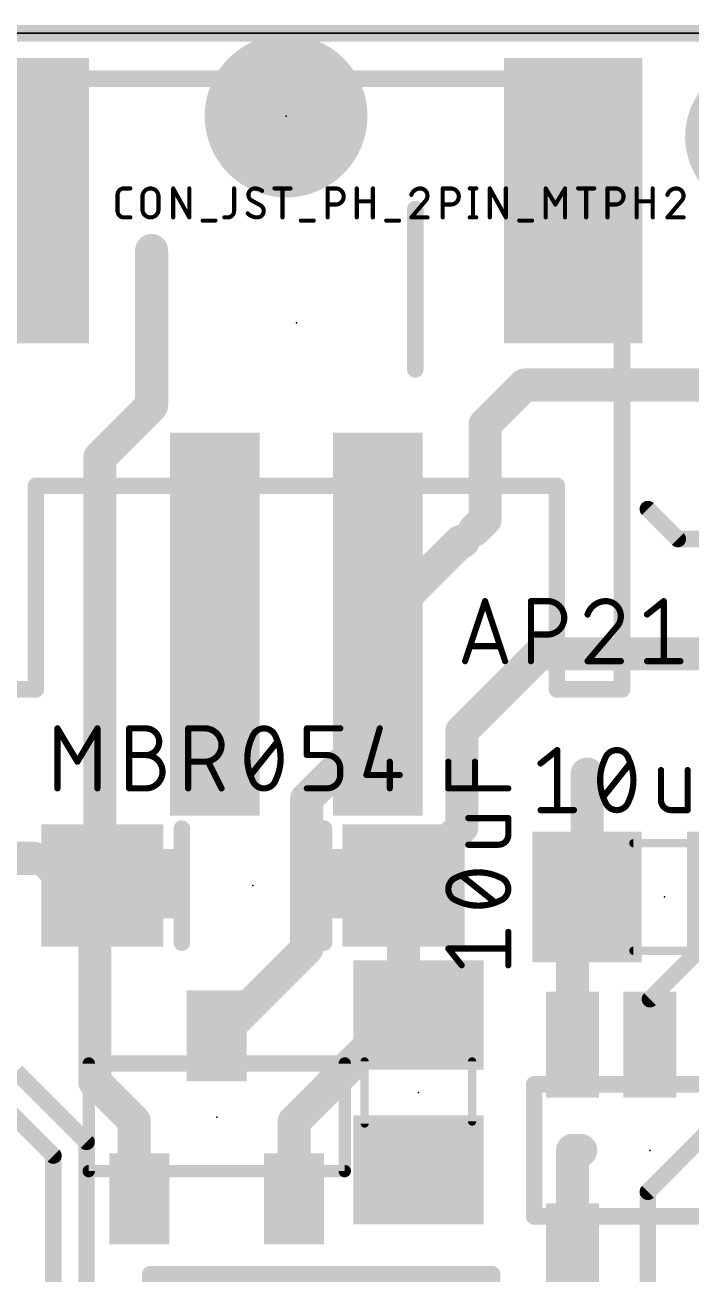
# Model space of a CAD drawing. Extents: x -4.6 to 50.8, y -1.6 to 23.
# Drawn here: x 7.46 to 15.64, y 7.61 to 22.96 of the extents above; entities that cross this region are included whole.
import ezdxf

# ---------------------------------------------------------------- set-up
doc = ezdxf.new("R2010")
doc.units = 0
for name, color, linetype in [('1', 12, 'CONTINUOUS'), ('17', 110, 'CONTINUOUS'), ('20', 4, 'CONTINUOUS'), ('23', 40, 'CONTINUOUS'), ('27', 4, 'CONTINUOUS'), ('29', 253, 'CONTINUOUS'), ('31', 253, 'CONTINUOUS'), ('51', 253, 'CONTINUOUS')]:
    doc.layers.add(name, color=color, linetype=linetype)

# ---------------------------------------------------------------- blocks, each defined once
blk = doc.blocks.new('RECT')
blk.add_solid([(-0.5, -0.5), (0.5, -0.5), (-0.5, 0.5), (0.5, 0.5)])
blk = doc.blocks.new('PIE')
at = {"const_width": 0.5}
blk.add_lwpolyline([(0, -0.25, 1), (0, 0.25, 1), (0, -0.25)], format="xyb", dxfattribs=at)
blk = doc.blocks.new('ROUNDP')
at = {"const_width": 0.5}
blk.add_lwpolyline([(0, -0.25, 1), (0, 0.25, 1), (0, -0.25)], format="xyb", dxfattribs=at)

msp = doc.modelspace()

# ---------------------------------------------------------------- linework, layer by layer
at = {"layer": '1'}
for points, const_width in [([(45.085, 22.86), (0, 22.86)], 0.2032), ([(12.2555, 18.7325), (12.2555, 20.701)], 0.2032), ([(9.017, 20.193), (9.017, 18.288)], 0.4064), ([(13.5971, 18.5411), (13.1132, 18.0572)], 0.4064), ([(15.8831, 18.5411), (13.5971, 18.5411)], 0.4064), ([(9.017, 18.288), (8.382, 17.653)], 0.4064), ([(13.1132, 18.0572), (13.1132, 16.891)], 0.4064), ([(8.382, 12.4248), (8.382, 17.653)], 0.4064), ([(13.1132, 16.891), (12.9862, 16.764)], 0.4064), ([(15.4804, 16.6506), (15.113, 17.018)], 0.2032), ([(12.9862, 16.764), (12.8422, 16.62)], 0.3048), ([(11.795, 15.604), (12.811, 16.62)], 0.4064), ([(12.8422, 16.62), (12.811, 16.62)], 0.4064), ([(16.0736, 16.6506), (15.4804, 16.6506)], 0.2032), ([(11.795, 14.335), (11.795, 15.604)], 0.4064), ([(13.7795, 15.24), (12.827, 14.2875)], 0.4064), ([(16.8147, 15.24), (13.7795, 15.24)], 0.4064), ([(10.922, 13.462), (11.795, 14.335)], 0.4064), ([(12.827, 14.2875), (12.827, 13.1106)], 0.4064), ([(14.3662, 13.7643), (14.3662, 12.2555)], 0.4064), ([(14.3662, 13.7643), (14.351, 13.7795)], 0.3048), ([(10.922, 13.462), (10.922, 11.6205)], 0.4064), ([(12.1116, 12.3952), (12.827, 13.1106)], 0.4064), ([(7.5688, 12.73), (5.22, 12.73)], 0.4064), ([(7.9036, 12.3952), (7.5688, 12.73)], 0.254), ([(8.3185, 12.4883), (8.3185, 10.9855)], 0.4064), ([(8.382, 12.4248), (8.3185, 12.4883)], 0.4064), ([(8.4116, 12.3952), (8.382, 12.4248)], 0.4064), ([(12.1116, 12.3952), (12.1116, 10.9872)], 0.4064), ([(7.9036, 12.3952), (8.4116, 12.3952)], 0.254), ([(14.3662, 12.2555), (14.1884, 12.0777)], 0.4064), ([(14.1884, 12.0777), (14.1884, 10.4441)], 0.4064), ([(16.2662, 12.1285), (15.1384, 11.0007)], 0.2032), ([(10.922, 11.6205), (9.8519, 10.5504)], 0.4064), ([(8.3185, 10.9855), (8.3185, 9.988)], 0.4064), ([(10.7671, 9.4971), (12.1844, 10.9144)], 0.4064), ([(12.1116, 10.9872), (12.1844, 10.9144)], 0.4064), ([(12.1844, 10.9144), (12.2936, 10.8052)], 0.4064), ([(15.1384, 10.4441), (15.1384, 11.0007)], 0.2032), ([(9.8519, 10.5504), (9.8171, 10.5504)], 0.4064), ([(8.2169, 9.2488), (7.3535, 10.1122)], 0.2032), ([(8.8036, 9.5029), (8.3185, 9.988)], 0.4064), ([(7.8105, 9.0805), (6.9471, 9.9439)], 0.2032), ([(8.8036, 9.5029), (8.8036, 8.6139)], 0.4064), ([(10.7671, 9.4971), (10.7671, 8.5504)], 0.4064), ([(16.0884, 9.6114), (15.113, 8.636)], 0.2032), ([(8.2169, 9.2488), (8.2169, 4.7371)], 0.2032), ([(14.1884, 7.8439), (14.1884, 9.144)], 0.4064), ([(14.2875, 9.144), (14.1884, 9.144)], 0.4064), ([(7.8105, 9.0805), (7.8105, 4.445)], 0.2032), ([(8.8671, 8.5504), (8.8036, 8.6139)], 0.4064), ([(15.113, 8.636), (15.113, 7.239)], 0.2032)]:
    msp.add_lwpolyline(points, dxfattribs=dict(at, const_width=const_width))
for points, const_width in [([(12.3063, 20.701, 1), (12.2047, 20.701)], 0.1016), ([(9.1186, 20.193, 1), (8.9154, 20.193)], 0.2032), ([(12.2047, 18.7325, 1), (12.3063, 18.7325)], 0.1016), ([(13.5971, 18.6427, 1), (13.5971, 18.4395)], 0.2032), ([(13.6689, 18.4693, 1), (13.5253, 18.6129)], 0.2032), ([(9.0888, 18.2162, 1), (8.9452, 18.3598)], 0.2032), ([(8.9154, 18.288, 1), (9.1186, 18.288)], 0.2032), ([(13.2148, 18.0572, 1), (13.0116, 18.0572)], 0.2032), ([(13.0414, 18.129, 1), (13.185, 17.9854)], 0.2032), ([(8.4836, 17.653, 1), (8.2804, 17.653)], 0.2032), ([(8.3102, 17.7248, 1), (8.4538, 17.5812)], 0.2032), ([(13.185, 16.8192, 1), (13.0414, 16.9628)], 0.2032), ([(15.1489, 17.0539, 1), (15.0771, 16.9821)], 0.1016), ([(12.9144, 16.8358, 1), (13.058, 16.6922)], 0.2032), ([(13.0401, 16.7101, 1), (12.9323, 16.8179)], 0.1524), ([(13.0116, 16.891, 1), (13.2148, 16.891)], 0.2032), ([(12.811, 16.7216, 1), (12.811, 16.5184)], 0.2032), ([(12.8828, 16.5482, 1), (12.7392, 16.6918)], 0.2032), ([(12.7883, 16.6739, 1), (12.8961, 16.5661)], 0.1524), ([(12.8422, 16.5184, 1), (12.8422, 16.7216)], 0.2032), ([(15.4804, 16.7014, 1), (15.4804, 16.5998)], 0.1016), ([(15.4445, 16.6147, 1), (15.5163, 16.6865)], 0.1016), ([(11.8966, 15.604, 1), (11.6934, 15.604)], 0.2032), ([(11.7232, 15.6758, 1), (11.8668, 15.5322)], 0.2032), ([(13.7795, 15.3416, 1), (13.7795, 15.1384)], 0.2032), ([(13.8513, 15.1682, 1), (13.7077, 15.3118)], 0.2032), ([(11.6934, 14.335, 1), (11.8966, 14.335)], 0.2032), ([(11.8668, 14.2632, 1), (11.7232, 14.4068)], 0.2032), ([(12.9286, 14.2875, 1), (12.7254, 14.2875)], 0.2032), ([(12.7552, 14.3593, 1), (12.8988, 14.2157)], 0.2032), ([(14.4678, 13.7643, 1), (14.2646, 13.7643)], 0.2032), ([(14.4049, 13.8334, 1), (14.2971, 13.7256)], 0.1524), ([(14.3123, 13.7104, 1), (14.4201, 13.8182)], 0.1524), ([(11.0236, 13.462, 1), (10.8204, 13.462)], 0.2032), ([(10.8502, 13.5338, 1), (10.9938, 13.3902)], 0.2032), ([(12.7254, 13.1106, 1), (12.9286, 13.1106)], 0.2032), ([(12.8988, 13.0388, 1), (12.7552, 13.1824)], 0.2032), ([(7.5688, 12.6284, 1), (7.5688, 12.8316)], 0.2032), ([(7.6137, 12.7749, 1), (7.5239, 12.6851)], 0.127), ([(8.4201, 12.4883, 1), (8.2169, 12.4883)], 0.2032), ([(8.3903, 12.5601, 1), (8.2467, 12.4165)], 0.2032), ([(8.4538, 12.4966, 1), (8.3102, 12.353)], 0.2032), ([(8.3102, 12.353, 1), (8.4538, 12.4966)], 0.2032), ([(12.2132, 12.3952, 1), (12.01, 12.3952)], 0.2032), ([(7.9036, 12.4587, 1), (7.9036, 12.3317)], 0.127), ([(7.8587, 12.3503, 1), (7.9485, 12.4401)], 0.127), ([(8.2804, 12.4248, 1), (8.4836, 12.4248)], 0.2032), ([(8.3398, 12.3234, 1), (8.4834, 12.467)], 0.2032), ([(8.4116, 12.3317, 1), (8.4116, 12.4587)], 0.127), ([(12.0398, 12.467, 1), (12.1834, 12.3234)], 0.2032), ([(14.438, 12.1837, 1), (14.2944, 12.3273)], 0.2032), ([(14.29, 12.0777, 1), (14.0868, 12.0777)], 0.2032), ([(14.2646, 12.2555, 1), (14.4678, 12.2555)], 0.2032), ([(14.1166, 12.1495, 1), (14.2602, 12.0059)], 0.2032), ([(10.9938, 11.5487, 1), (10.8502, 11.6923)], 0.2032), ([(10.8204, 11.6205, 1), (11.0236, 11.6205)], 0.2032), ([(8.4201, 10.9855, 1), (8.2169, 10.9855)], 0.2032), ([(8.2169, 10.9855, 1), (8.4201, 10.9855)], 0.2032), ([(12.01, 10.9872, 1), (12.2132, 10.9872)], 0.2032), ([(12.1834, 11.059, 1), (12.0398, 10.9154)], 0.2032), ([(12.2562, 10.9862, 1), (12.1126, 10.8426)], 0.2032), ([(12.2562, 10.8426, 1), (12.1126, 10.9862)], 0.2032), ([(12.1126, 10.8426, 1), (12.2562, 10.9862)], 0.2032), ([(15.1892, 11.0007, 1), (15.0876, 11.0007)], 0.1016), ([(15.1025, 11.0366, 1), (15.1743, 10.9648)], 0.1016), ([(12.2218, 10.7334, 1), (12.3654, 10.877)], 0.2032), ([(9.8171, 10.652, 1), (9.8171, 10.4488)], 0.2032), ([(9.8519, 10.4488, 1), (9.8519, 10.652)], 0.2032), ([(9.7801, 10.6222, 1), (9.9237, 10.4786)], 0.2032), ([(14.0868, 10.4441, 1), (14.29, 10.4441)], 0.2032), ([(15.0876, 10.4441, 1), (15.1892, 10.4441)], 0.1016), ([(8.3903, 10.0598, 1), (8.2467, 9.9162)], 0.2032), ([(8.2169, 9.988, 1), (8.4201, 9.988)], 0.2032), ([(8.9052, 9.5029, 1), (8.702, 9.5029)], 0.2032), ([(8.7318, 9.4311, 1), (8.8754, 9.5747)], 0.2032), ([(10.8687, 9.4971, 1), (10.6655, 9.4971)], 0.2032), ([(10.6953, 9.5689, 1), (10.8389, 9.4253)], 0.2032), ([(8.2677, 9.2488, 1), (8.1661, 9.2488)], 0.1016), ([(8.181, 9.2129, 1), (8.2528, 9.2848)], 0.1016), ([(14.29, 9.144, 1), (14.0868, 9.144)], 0.2032), ([(14.1884, 9.2456, 1), (14.1884, 9.0424)], 0.2032), ([(14.2875, 9.0424, 1), (14.2875, 9.2456)], 0.2032), ([(7.8613, 9.0805, 1), (7.7597, 9.0805)], 0.1016), ([(7.7746, 9.0446, 1), (7.8464, 9.1164)], 0.1016), ([(8.8754, 8.6857, 1), (8.7318, 8.5421)], 0.2032), ([(8.702, 8.6139, 1), (8.9052, 8.6139)], 0.2032), ([(8.7953, 8.4786, 1), (8.9389, 8.6222)], 0.2032), ([(10.6655, 8.5504, 1), (10.8687, 8.5504)], 0.2032), ([(15.1638, 8.636, 1), (15.0622, 8.636)], 0.1016), ([(15.0771, 8.6719, 1), (15.1489, 8.6001)], 0.1016), ([(14.0868, 7.8439, 1), (14.29, 7.8439)], 0.2032)]:
    msp.add_lwpolyline(points, format="xyb", dxfattribs=dict(at, const_width=const_width))
at = {"layer": '20'}
msp.add_line((2.54, 22.86), (48.26, 22.86), dxfattribs=at)
at = {"layer": '23'}
for p in [(10.668, 21.844), (10.795, 19.304), (10.2616, 12.3952), (15.3162, 12.2555), (12.2936, 9.8552), (9.8171, 9.5504), (15.1384, 9.144)]:
    msp.add_point(p, dxfattribs=at)
at = {"layer": '27'}
for points, const_width in [([(8.6769, 20.955, 0.4142), (8.5979, 20.876)], 0.0508), ([(8.6106, 20.876, 1), (8.5852, 20.876)], 0.0254), ([(8.5852, 20.876, 1), (8.6106, 20.876)], 0.0254), ([(8.6769, 20.9677, 1), (8.6769, 20.9423)], 0.0254), ([(8.6769, 20.9423, 1), (8.6769, 20.9677)], 0.0254), ([(8.7559, 20.9423, 1), (8.7559, 20.9677)], 0.0254), ([(9.1016, 20.8562, 1), (8.9041, 20.8562)], 0.0508), ([(8.9168, 20.8562, 1), (8.8914, 20.8562)], 0.0254), ([(9.1143, 20.8562, 1), (9.0889, 20.8562)], 0.0254), ([(9.2947, 20.955, 1), (9.2693, 20.955)], 0.0254), ([(9.2931, 20.9612, 1), (9.2709, 20.9488)], 0.0254), ([(9.4923, 20.955, 1), (9.4669, 20.955)], 0.0254), ([(10.0428, 20.955, 1), (10.0174, 20.955)], 0.0254), ([(10.2853, 20.955, 0.4142), (10.2063, 20.876)], 0.0508), ([(10.2063, 20.876, 0.2656), (10.2458, 20.8068)], 0.0508), ([(10.219, 20.876, 1), (10.1936, 20.876)], 0.0254), ([(10.1936, 20.876, 1), (10.219, 20.876)], 0.0254), ([(10.3742, 20.9254, 0.1623), (10.2853, 20.955)], 0.0508), ([(10.2853, 20.9677, 1), (10.2853, 20.9423)], 0.0254), ([(10.2853, 20.9423, 1), (10.2853, 20.9677)], 0.0254), ([(10.3666, 20.9152, 1), (10.3818, 20.9355)], 0.0254), ([(10.5256, 20.9677, 1), (10.5256, 20.9423)], 0.0254), ([(10.6371, 20.955, 1), (10.6117, 20.955)], 0.0254), ([(10.7231, 20.9423, 1), (10.7231, 20.9677)], 0.0254), ([(11.1914, 20.955, 1), (11.166, 20.955)], 0.0254), ([(11.1787, 20.9677, 1), (11.1787, 20.9423)], 0.0254), ([(11.2775, 20.7574, 1), (11.2775, 20.955)], 0.0508), ([(11.2775, 20.9677, 1), (11.2775, 20.9423)], 0.0254), ([(11.2775, 20.9423, 1), (11.2775, 20.9677)], 0.0254), ([(11.5502, 20.955, 1), (11.5248, 20.955)], 0.0254), ([(11.7478, 20.955, 1), (11.7224, 20.955)], 0.0254), ([(12.3167, 20.955, 0.3252), (12.2081, 20.876)], 0.0508), ([(12.196, 20.8799, 1), (12.2201, 20.8721)], 0.0254), ([(12.4056, 20.8661, 0.4142), (12.3167, 20.955)], 0.0508), ([(12.3167, 20.9677, 1), (12.3167, 20.9423)], 0.0254), ([(12.3167, 20.9423, 1), (12.3167, 20.9677)], 0.0254), ([(12.376, 20.797, 0.2052), (12.4056, 20.8661)], 0.0508), ([(12.4183, 20.8661, 1), (12.3929, 20.8661)], 0.0254), ([(12.3929, 20.8661, 1), (12.4183, 20.8661)], 0.0254), ([(12.6057, 20.955, 1), (12.5803, 20.955)], 0.0254), ([(12.593, 20.9677, 1), (12.593, 20.9423)], 0.0254), ([(12.6917, 20.7574, 1), (12.6917, 20.955)], 0.0508), ([(12.6917, 20.9677, 1), (12.6917, 20.9423)], 0.0254), ([(12.6917, 20.9423, 1), (12.6917, 20.9677)], 0.0254), ([(12.9257, 20.9677, 1), (12.9257, 20.9423)], 0.0254), ([(12.9779, 20.955, 1), (12.9525, 20.955)], 0.0254), ([(13.0047, 20.9423, 1), (13.0047, 20.9677)], 0.0254), ([(13.1839, 20.955, 1), (13.1585, 20.955)], 0.0254), ([(13.1823, 20.9612, 1), (13.1601, 20.9488)], 0.0254), ([(13.3815, 20.955, 1), (13.3561, 20.955)], 0.0254), ([(13.8713, 20.955, 1), (13.8459, 20.955)], 0.0254), ([(13.8695, 20.9615, 1), (13.8477, 20.9485)], 0.0254), ([(14.1084, 20.955, 1), (14.083, 20.955)], 0.0254), ([(14.1066, 20.9485, 1), (14.0848, 20.9615)], 0.0254), ([(14.2563, 20.9677, 1), (14.2563, 20.9423)], 0.0254), ([(14.3678, 20.955, 1), (14.3424, 20.955)], 0.0254), ([(14.4539, 20.9423, 1), (14.4539, 20.9677)], 0.0254), ([(14.6295, 20.955, 1), (14.6041, 20.955)], 0.0254), ([(14.6168, 20.9677, 1), (14.6168, 20.9423)], 0.0254), ([(14.7156, 20.7574, 1), (14.7156, 20.955)], 0.0508), ([(14.7156, 20.9677, 1), (14.7156, 20.9423)], 0.0254), ([(14.7156, 20.9423, 1), (14.7156, 20.9677)], 0.0254), ([(14.9883, 20.955, 1), (14.9629, 20.955)], 0.0254), ([(15.1859, 20.955, 1), (15.1605, 20.955)], 0.0254), ([(15.4622, 20.955, 0.3252), (15.3536, 20.876)], 0.0508), ([(15.3415, 20.8799, 1), (15.3657, 20.8721)], 0.0254), ([(15.5511, 20.8661, 0.4142), (15.4622, 20.955)], 0.0508), ([(15.4622, 20.9677, 1), (15.4622, 20.9423)], 0.0254), ([(15.4622, 20.9423, 1), (15.4622, 20.9677)], 0.0254), ([(15.5215, 20.797, 0.2052), (15.5511, 20.8661)], 0.0508), ([(15.5638, 20.8661, 1), (15.5384, 20.8661)], 0.0254), ([(15.5384, 20.8661, 1), (15.5638, 20.8661)], 0.0254), ([(8.8914, 20.8562, 1), (8.9168, 20.8562)], 0.0254), ([(8.9041, 20.6982, 1), (9.1016, 20.6982)], 0.0508), ([(8.9168, 20.6982, 1), (8.8914, 20.6982)], 0.0254), ([(9.0889, 20.8562, 1), (9.1143, 20.8562)], 0.0254), ([(9.1143, 20.6982, 1), (9.0889, 20.6982)], 0.0254), ([(10.2519, 20.818, 1), (10.2397, 20.7957)], 0.0254), ([(10.2393, 20.7959, 1), (10.2522, 20.8178)], 0.0254), ([(10.394, 20.6784, 0.2656), (10.3544, 20.7476)], 0.0508), ([(10.3609, 20.7585, 1), (10.348, 20.7366)], 0.0254), ([(10.3484, 20.7364, 1), (10.3605, 20.7587)], 0.0254), ([(11.1787, 20.7701, 1), (11.1787, 20.7447)], 0.0254), ([(11.2775, 20.7701, 1), (11.2775, 20.7447)], 0.0254), ([(11.2775, 20.7447, 1), (11.2775, 20.7701)], 0.0254), ([(11.5375, 20.8097, 1), (11.5375, 20.7843)], 0.0254), ([(11.7351, 20.7843, 1), (11.7351, 20.8097)], 0.0254), ([(12.3672, 20.8061, 1), (12.3847, 20.7878)], 0.0254), ([(12.3857, 20.7887, 1), (12.3663, 20.8052)], 0.0254), ([(12.593, 20.7701, 1), (12.593, 20.7447)], 0.0254), ([(12.6917, 20.7701, 1), (12.6917, 20.7447)], 0.0254), ([(12.6917, 20.7447, 1), (12.6917, 20.7701)], 0.0254), ([(13.9662, 20.764, 1), (13.988, 20.7509)], 0.0254), ([(13.9662, 20.7509, 1), (13.988, 20.764)], 0.0254), ([(14.6168, 20.7701, 1), (14.6168, 20.7447)], 0.0254), ([(14.7156, 20.7701, 1), (14.7156, 20.7447)], 0.0254), ([(14.7156, 20.7447, 1), (14.7156, 20.7701)], 0.0254), ([(14.9756, 20.8097, 1), (14.9756, 20.7843)], 0.0254), ([(15.1732, 20.7843, 1), (15.1732, 20.8097)], 0.0254), ([(15.5127, 20.8061, 1), (15.5303, 20.7878)], 0.0254), ([(15.5312, 20.7887, 1), (15.5118, 20.8052)], 0.0254), ([(8.5979, 20.6784, 0.4142), (8.6769, 20.5994)], 0.0508), ([(8.6106, 20.6784, 1), (8.5852, 20.6784)], 0.0254), ([(8.5852, 20.6784, 1), (8.6106, 20.6784)], 0.0254), ([(8.6769, 20.6121, 1), (8.6769, 20.5867)], 0.0254), ([(8.6769, 20.5867, 1), (8.6769, 20.6121)], 0.0254), ([(8.7559, 20.5867, 1), (8.7559, 20.6121)], 0.0254), ([(8.8914, 20.6982, 1), (8.9168, 20.6982)], 0.0254), ([(9.0889, 20.6982, 1), (9.1143, 20.6982)], 0.0254), ([(9.2693, 20.5994, 1), (9.2947, 20.5994)], 0.0254), ([(9.4669, 20.5994, 1), (9.4923, 20.5994)], 0.0254), ([(9.4685, 20.5932, 1), (9.4907, 20.6056)], 0.0254), ([(9.6431, 20.5726, 1), (9.6431, 20.5472)], 0.0254), ([(9.8012, 20.5472, 1), (9.8012, 20.5726)], 0.0254), ([(9.9116, 20.6121, 1), (9.9116, 20.5867)], 0.0254), ([(9.9511, 20.5994, 0.4142), (10.0301, 20.6784)], 0.0508), ([(9.9511, 20.6121, 1), (9.9511, 20.5867)], 0.0254), ([(9.9511, 20.5867, 1), (9.9511, 20.6121)], 0.0254), ([(10.0428, 20.6784, 1), (10.0174, 20.6784)], 0.0254), ([(10.0174, 20.6784, 1), (10.0428, 20.6784)], 0.0254), ([(10.1964, 20.6488, 0.2), (10.3149, 20.5994)], 0.0508), ([(10.2054, 20.6577, 1), (10.1874, 20.6398)], 0.0254), ([(10.3149, 20.5994, 0.4142), (10.394, 20.6784)], 0.0508), ([(10.3149, 20.6121, 1), (10.3149, 20.5867)], 0.0254), ([(10.3149, 20.5867, 1), (10.3149, 20.6121)], 0.0254), ([(10.4067, 20.6784, 1), (10.3813, 20.6784)], 0.0254), ([(10.3813, 20.6784, 1), (10.4067, 20.6784)], 0.0254), ([(10.6117, 20.5994, 1), (10.6371, 20.5994)], 0.0254), ([(10.8501, 20.5726, 1), (10.8501, 20.5472)], 0.0254), ([(11.0082, 20.5472, 1), (11.0082, 20.5726)], 0.0254), ([(11.166, 20.5994, 1), (11.1914, 20.5994)], 0.0254), ([(11.5248, 20.5994, 1), (11.5502, 20.5994)], 0.0254), ([(11.7224, 20.5994, 1), (11.7478, 20.5994)], 0.0254), ([(11.8986, 20.5726, 1), (11.8986, 20.5472)], 0.0254), ([(12.0567, 20.5472, 1), (12.0567, 20.5726)], 0.0254), ([(12.2081, 20.6121, 1), (12.2081, 20.5867)], 0.0254), ([(12.1984, 20.6076, 1), (12.2177, 20.5912)], 0.0254), ([(12.4056, 20.5867, 1), (12.4056, 20.6121)], 0.0254), ([(12.5803, 20.5994, 1), (12.6057, 20.5994)], 0.0254), ([(12.9257, 20.6121, 1), (12.9257, 20.5867)], 0.0254), ([(12.9525, 20.5994, 1), (12.9779, 20.5994)], 0.0254), ([(13.0047, 20.5867, 1), (13.0047, 20.6121)], 0.0254), ([(13.1585, 20.5994, 1), (13.1839, 20.5994)], 0.0254), ([(13.3561, 20.5994, 1), (13.3815, 20.5994)], 0.0254), ([(13.3577, 20.5932, 1), (13.3799, 20.6056)], 0.0254), ([(13.5324, 20.5726, 1), (13.5324, 20.5472)], 0.0254), ([(13.6904, 20.5472, 1), (13.6904, 20.5726)], 0.0254), ([(13.8459, 20.5994, 1), (13.8713, 20.5994)], 0.0254), ([(14.083, 20.5994, 1), (14.1084, 20.5994)], 0.0254), ([(14.3424, 20.5994, 1), (14.3678, 20.5994)], 0.0254), ([(14.6041, 20.5994, 1), (14.6295, 20.5994)], 0.0254), ([(14.9629, 20.5994, 1), (14.9883, 20.5994)], 0.0254), ([(15.1605, 20.5994, 1), (15.1859, 20.5994)], 0.0254), ([(15.3536, 20.6121, 1), (15.3536, 20.5867)], 0.0254), ([(15.3439, 20.6076, 1), (15.3633, 20.5912)], 0.0254), ([(15.5511, 20.5867, 1), (15.5511, 20.6121)], 0.0254), ([(13.1317, 15.8937, 1), (13.0956, 15.8817)], 0.0381), ([(13.1317, 15.8817, 1), (13.0956, 15.8937)], 0.0381), ([(13.6767, 15.9068, 1), (13.6767, 15.8687)], 0.0381), ([(13.6957, 15.8877, 1), (13.6576, 15.8877)], 0.0381), ([(13.8813, 15.9068, 1), (13.8813, 15.8687)], 0.0381), ([(13.8813, 15.4785, 1), (13.8813, 15.8877)], 0.0762), ([(13.8813, 15.8687, 1), (13.8813, 15.9068)], 0.0381), ([(14.5971, 15.8877, 0.3252), (14.3721, 15.724)], 0.0762), ([(14.5971, 15.9068, 1), (14.5971, 15.8687)], 0.0381), ([(14.7813, 15.7035, 0.4142), (14.5971, 15.8877)], 0.0762), ([(14.5971, 15.8687, 1), (14.5971, 15.9067)], 0.0381), ([(15.3272, 15.8877, 1), (15.2891, 15.8877)], 0.0381), ([(15.3201, 15.8728, 1), (15.2963, 15.9026)], 0.0381), ([(14.3539, 15.7299, 1), (14.3902, 15.7181)], 0.0381), ([(14.7199, 15.5603, 0.2053), (14.7813, 15.7035)], 0.0762), ([(14.8003, 15.7035, 1), (14.7622, 15.7036)], 0.0381), ([(14.7622, 15.7035, 1), (14.8003, 15.7035)], 0.0381), ([(15.0917, 15.7389, 1), (15.1155, 15.7091)], 0.0381), ([(13.6767, 15.4975, 1), (13.6767, 15.4594)], 0.0381), ([(13.8813, 15.4975, 1), (13.8813, 15.4594)], 0.0381), ([(13.8813, 15.4594, 1), (13.8813, 15.4975)], 0.0381), ([(14.7068, 15.5741, 1), (14.733, 15.5465)], 0.0381), ([(14.7344, 15.548, 1), (14.7054, 15.5727)], 0.0381), ([(12.9295, 15.3543, 1), (12.9295, 15.3162)], 0.0381), ([(13.2978, 15.3162, 1), (13.2978, 15.3543)], 0.0381), ([(12.85, 15.1571, 1), (12.8862, 15.1451)], 0.0381), ([(13.3411, 15.1451, 1), (13.3772, 15.1571)], 0.0381), ([(13.6576, 15.1511, 1), (13.6957, 15.1511)], 0.0381), ([(14.3575, 15.1634, 1), (14.3866, 15.1388)], 0.0381), ([(14.3721, 15.1702, 1), (14.3721, 15.1321)], 0.0381), ([(14.7813, 15.1321, 1), (14.7813, 15.1702)], 0.0381), ([(15.1036, 15.1702, 1), (15.1036, 15.1321)], 0.0381), ([(15.2891, 15.1511, 1), (15.3272, 15.1511)], 0.0381), ([(15.5128, 15.1321, 1), (15.5128, 15.1702)], 0.0381), ([(7.8788, 14.3256, 1), (7.8407, 14.3256)], 0.0381), ([(7.8761, 14.3354, 1), (7.8434, 14.3158)], 0.0381), ([(8.3698, 14.3256, 1), (8.3317, 14.3256)], 0.0381), ([(8.3671, 14.3158, 1), (8.3344, 14.3354)], 0.0381), ([(8.7605, 14.3256, 1), (8.7224, 14.3256)], 0.0381), ([(8.7415, 14.3447, 1), (8.7415, 14.3066)], 0.0381), ([(8.9461, 13.9982, 1), (8.9461, 14.3256)], 0.0762), ([(8.9461, 14.3447, 1), (8.9461, 14.3066)], 0.0381), ([(8.9461, 14.3066, 1), (8.9461, 14.3447)], 0.0381), ([(9.4663, 14.3447, 1), (9.4663, 14.3066)], 0.0381), ([(9.4854, 14.3256, 1), (9.4473, 14.3256)], 0.0381), ([(9.6709, 13.9164, 1), (9.6709, 14.3256)], 0.0762), ([(9.6709, 14.3447, 1), (9.6709, 14.3066)], 0.0381), ([(9.6709, 14.3066, 1), (9.6709, 14.3447)], 0.0381), ([(10.3973, 14.3256, 0.3205), (10.2541, 14.2233)], 0.0762), ([(10.5406, 14.2233, 0.3205), (10.3973, 14.3256)], 0.0762), ([(10.3973, 14.3446, 1), (10.3973, 14.3066)], 0.0381), ([(10.3973, 14.3066, 1), (10.3973, 14.3447)], 0.0381), ([(10.9433, 14.3256, 1), (10.9052, 14.3256)], 0.0381), ([(10.9243, 14.3447, 1), (10.9243, 14.3066)], 0.0381), ([(11.3335, 14.3066, 1), (11.3335, 14.3447)], 0.0381), ([(11.8378, 14.3204, 1), (11.8011, 14.3308)], 0.0381), ([(10.2541, 14.2233, 0.1139), (10.1927, 13.9573)], 0.0762), ([(10.2361, 14.2295, 1), (10.2721, 14.2171)], 0.0381), ([(10.2712, 14.2149, 1), (10.237, 14.2316)], 0.0381), ([(10.5577, 14.2316, 1), (10.5234, 14.2149)], 0.0381), ([(10.602, 13.9573, 0.1139), (10.5406, 14.2233)], 0.0762), ([(10.5225, 14.2171, 1), (10.5586, 14.2295)], 0.0381), ([(10.5759, 14.15, 1), (10.5462, 14.1738)], 0.0381), ([(8.7415, 14.0173, 1), (8.7415, 13.9792)], 0.0381), ([(8.9461, 14.0173, 1), (8.9461, 13.9792)], 0.0381), ([(8.9461, 14.0173, 1), (8.9461, 13.9792)], 0.0381), ([(8.9461, 13.589, 1), (8.9461, 13.9982)], 0.0762), ([(8.9461, 13.9792, 1), (8.9461, 14.0173)], 0.0381), ([(10.1927, 13.9573, 0.1139), (10.2541, 13.6913)], 0.0762), ([(10.2118, 13.9573, 1), (10.1737, 13.9573)], 0.0381), ([(10.1737, 13.9573, 1), (10.2118, 13.9573)], 0.0381), ([(10.5406, 13.6913, 0.1139), (10.602, 13.9573)], 0.0762), ([(10.621, 13.9573, 1), (10.5829, 13.9573)], 0.0381), ([(10.5829, 13.9573, 1), (10.621, 13.9573)], 0.0381), ([(10.9243, 14.0173, 1), (10.9243, 13.9792)], 0.0381), ([(10.9052, 13.9982, 1), (10.9433, 13.9982)], 0.0381), ([(11.1698, 14.0173, 1), (11.1698, 13.9792)], 0.0381), ([(11.3335, 13.8345, 0.4142), (11.1698, 13.9982)], 0.0762), ([(11.1698, 13.9792, 1), (11.1698, 14.0173)], 0.0381), ([(14.0186, 14.0589, 1), (13.9805, 14.0589)], 0.0381), ([(14.0115, 14.044, 1), (13.9877, 14.0738)], 0.0381), ([(14.5879, 13.9566, 0.1139), (14.5265, 13.6906)], 0.0762), ([(14.7311, 14.0589, 0.3205), (14.5879, 13.9566)], 0.0762), ([(14.5699, 13.9628, 1), (14.6059, 13.9504)], 0.0381), ([(14.605, 13.9482, 1), (14.5708, 13.9649)], 0.0381), ([(14.8743, 13.9566, 0.3205), (14.7311, 14.0589)], 0.0762), ([(14.7311, 14.0779, 1), (14.7311, 14.0399)], 0.0381), ([(14.7311, 14.0399, 1), (14.7311, 14.078)], 0.0381), ([(14.9357, 13.6906, 0.1139), (14.8743, 13.9566)], 0.0762), ([(14.8915, 13.9649, 1), (14.8572, 13.9482)], 0.0381), ([(14.8563, 13.9504, 1), (14.8924, 13.9628)], 0.0381), ([(8.0889, 13.9262, 1), (8.1216, 13.9066)], 0.0381), ([(8.0889, 13.9066, 1), (8.1216, 13.9262)], 0.0381), ([(9.4663, 13.9354, 1), (9.4663, 13.8973)], 0.0381), ([(9.6709, 13.9354, 1), (9.6709, 13.8973)], 0.0381), ([(9.6709, 13.8973, 1), (9.6709, 13.9354)], 0.0381), ([(9.7289, 13.9249, 1), (9.6948, 13.9079)], 0.0381), ([(11.3525, 13.8345, 1), (11.3144, 13.8345)], 0.0381), ([(11.3144, 13.8345, 1), (11.3525, 13.8345)], 0.0381), ([(11.9613, 13.9164, 1), (11.9232, 13.9164)], 0.0381), ([(12.681, 13.9164, 1), (12.6429, 13.9164)], 0.0381), ([(13.0083, 13.9164, 1), (12.9702, 13.9164)], 0.0381), ([(13.7831, 13.9101, 1), (13.8069, 13.8803)], 0.0381), ([(14.9097, 13.8833, 1), (14.8799, 13.9071)], 0.0381), ([(15.2936, 13.8134, 1), (15.2555, 13.8134)], 0.0381), ([(15.621, 13.8134, 1), (15.5829, 13.8134)], 0.0381), ([(10.2188, 13.7646, 1), (10.2485, 13.7408)], 0.0381), ([(10.2541, 13.6913, 0.3205), (10.3973, 13.589)], 0.0762), ([(10.2721, 13.6975, 1), (10.2361, 13.6851)], 0.0381), ([(10.237, 13.683, 1), (10.2712, 13.6997)], 0.0381), ([(10.3973, 13.589, 0.3205), (10.5406, 13.6913)], 0.0762), ([(10.5234, 13.6997, 1), (10.5577, 13.683)], 0.0381), ([(10.5586, 13.6851, 1), (10.5225, 13.6975)], 0.0381), ([(11.1698, 13.589, 0.4142), (11.3335, 13.7527)], 0.0762), ([(11.3525, 13.7527, 1), (11.3144, 13.7527)], 0.0381), ([(11.3144, 13.7527, 1), (11.3525, 13.7527)], 0.0381), ([(11.6558, 13.7717, 1), (11.6558, 13.7336)], 0.0381), ([(11.6375, 13.7579, 1), (11.6741, 13.7475)], 0.0381), ([(12.065, 13.7336, 1), (12.065, 13.7717)], 0.0381), ([(14.5265, 13.6906, 0.1139), (14.5879, 13.4246)], 0.0762), ([(14.5455, 13.6906, 1), (14.5075, 13.6906)], 0.0381), ([(14.5075, 13.6906, 1), (14.5456, 13.6906)], 0.0381), ([(14.8743, 13.4246, 0.1139), (14.9357, 13.6906)], 0.0762), ([(14.9548, 13.6906, 1), (14.9167, 13.6906)], 0.0381), ([(14.9167, 13.6906, 1), (14.9548, 13.6906)], 0.0381), ([(7.8407, 13.589, 1), (7.8788, 13.589)], 0.0381), ([(8.3317, 13.589, 1), (8.3698, 13.589)], 0.0381), ([(8.7415, 13.6081, 1), (8.7415, 13.57)], 0.0381), ([(8.7224, 13.589, 1), (8.7605, 13.589)], 0.0381), ([(8.9461, 13.608, 1), (8.9461, 13.5699)], 0.0381), ([(8.9461, 13.57, 1), (8.9461, 13.6081)], 0.0381), ([(9.4473, 13.589, 1), (9.4854, 13.589)], 0.0381), ([(9.8585, 13.5805, 1), (9.8926, 13.5975)], 0.0381), ([(10.3973, 13.608, 1), (10.3973, 13.57)], 0.0381), ([(10.3973, 13.57, 1), (10.3973, 13.608)], 0.0381), ([(10.9243, 13.6081, 1), (10.9243, 13.57)], 0.0381), ([(11.1698, 13.6081, 1), (11.1698, 13.57)], 0.0381), ([(11.1698, 13.57, 1), (11.1698, 13.6081)], 0.0381), ([(11.9232, 13.589, 1), (11.9613, 13.589)], 0.0381), ([(12.6619, 13.6081, 1), (12.6619, 13.57)], 0.0381), ([(12.6429, 13.589, 1), (12.681, 13.589)], 0.0381), ([(12.9702, 13.589, 1), (13.0083, 13.589)], 0.0381), ([(13.3985, 13.57, 1), (13.3985, 13.6081)], 0.0381), ([(14.5525, 13.4979, 1), (14.5823, 13.4741)], 0.0381), ([(13.795, 13.3414, 1), (13.795, 13.3033)], 0.0381), ([(14.2042, 13.3033, 1), (14.2042, 13.3414)], 0.0381), ([(14.5879, 13.4246, 0.3205), (14.7311, 13.3223)], 0.0762), ([(14.6059, 13.4308, 1), (14.5699, 13.4184)], 0.0381), ([(14.5708, 13.4163, 1), (14.605, 13.433)], 0.0381), ([(14.7311, 13.3223, 0.3205), (14.8743, 13.4246)], 0.0762), ([(14.7311, 13.3413, 1), (14.7311, 13.3033)], 0.0381), ([(14.7311, 13.3033, 1), (14.7311, 13.3413)], 0.0381), ([(14.8572, 13.433, 1), (14.8915, 13.4163)], 0.0381), ([(14.8924, 13.4184, 1), (14.8563, 13.4308)], 0.0381), ([(15.2936, 13.4451, 1), (15.2555, 13.4451)], 0.0381), ([(15.2555, 13.4451, 1), (15.2936, 13.4451)], 0.0381), ([(15.2746, 13.4451, 0.4142), (15.3973, 13.3223)], 0.0762), ([(15.3973, 13.3414, 1), (15.3973, 13.3033)], 0.0381), ([(15.3973, 13.3033, 1), (15.3973, 13.3414)], 0.0381), ([(15.6019, 13.3033, 1), (15.6019, 13.3414)], 0.0381), ([(12.9074, 13.2433, 1), (12.9074, 13.2052)], 0.0381), ([(13.4176, 13.2243, 1), (13.3795, 13.2243)], 0.0381), ([(13.3985, 13.2052, 1), (13.3985, 13.2433)], 0.0381), ([(13.9805, 13.3223, 1), (14.0186, 13.3223)], 0.0381), ([(15.5829, 13.3223, 1), (15.621, 13.3223)], 0.0381), ([(13.2757, 12.8969, 0.4142), (13.3985, 13.0196)], 0.0762), ([(13.4175, 13.0196, 1), (13.3794, 13.0196)], 0.0381), ([(12.9074, 12.9159, 1), (12.9074, 12.8778)], 0.0381), ([(13.2757, 12.9159, 1), (13.2757, 12.8778)], 0.0381), ([(13.2757, 12.8778, 1), (13.2757, 12.9159)], 0.0381), ([(13.3795, 13.0196, 1), (13.4176, 13.0196)], 0.0381), ([(13.0302, 12.558, 0.1139), (12.7642, 12.4967)], 0.0762), ([(13.2962, 12.4967, 0.1139), (13.0302, 12.558)], 0.0762), ([(13.0302, 12.5771, 1), (13.0302, 12.539)], 0.0381), ([(13.0302, 12.539, 1), (13.0302, 12.5771)], 0.0381), ([(12.7642, 12.4967, 0.3205), (12.6619, 12.3534)], 0.0762), ([(12.7559, 12.5138, 1), (12.7726, 12.4795)], 0.0381), ([(12.7704, 12.4786, 1), (12.758, 12.5147)], 0.0381), ([(12.8375, 12.532, 1), (12.8137, 12.5022)], 0.0381), ([(13.3985, 12.3534, 0.3205), (13.2962, 12.4967)], 0.0762), ([(13.3024, 12.5147, 1), (13.29, 12.4786)], 0.0381), ([(13.2878, 12.4795, 1), (13.3045, 12.5138)], 0.0381), ([(12.6619, 12.3534, 0.3205), (12.7642, 12.2102)], 0.0762), ([(12.681, 12.3534, 1), (12.6429, 12.3534)], 0.0381), ([(12.6429, 12.3534, 1), (12.6809, 12.3534)], 0.0381), ([(13.2962, 12.2102, 0.3204), (13.3985, 12.3534)], 0.0762), ([(13.4175, 12.3534, 1), (13.3795, 12.3534)], 0.0381), ([(13.3795, 12.3534, 1), (13.4175, 12.3534)], 0.0381), ([(12.7642, 12.2102, 0.1139), (13.0302, 12.1488)], 0.0762), ([(12.7726, 12.2273, 1), (12.7559, 12.1931)], 0.0381), ([(12.758, 12.1922, 1), (12.7704, 12.2282)], 0.0381), ([(13.0302, 12.1488, 0.1139), (13.2962, 12.2102)], 0.0762), ([(13.0302, 12.1679, 1), (13.0302, 12.1298)], 0.0381), ([(13.0302, 12.1298, 1), (13.0302, 12.1679)], 0.0381), ([(13.2229, 12.1749, 1), (13.2467, 12.2046)], 0.0381), ([(13.29, 12.2282, 1), (13.3024, 12.1922)], 0.0381), ([(13.3045, 12.1931, 1), (13.2878, 12.2273)], 0.0381), ([(13.4176, 11.8265, 1), (13.3795, 11.8265)], 0.0381), ([(12.6619, 11.641, 1), (12.6619, 11.6029)], 0.0381), ([(12.6768, 11.6338, 1), (12.647, 11.61)], 0.0381), ([(13.3985, 11.6029, 1), (13.3985, 11.641)], 0.0381), ([(12.8107, 11.4054, 1), (12.8405, 11.4292)], 0.0381), ([(13.3795, 11.4173, 1), (13.4176, 11.4173)], 0.0381)]:
    msp.add_lwpolyline(points, format="xyb", dxfattribs=dict(at, const_width=const_width))
for points, const_width in [([(8.5979, 20.6784), (8.5979, 20.876)], 0.0508), ([(8.6769, 20.955), (8.7559, 20.955)], 0.0508), ([(8.9041, 20.6982), (8.9041, 20.8562)], 0.0508), ([(9.1016, 20.8562), (9.1016, 20.6982)], 0.0508), ([(9.282, 20.5994), (9.282, 20.955)], 0.0508), ([(9.282, 20.955), (9.4796, 20.5994)], 0.0508), ([(9.4796, 20.5994), (9.4796, 20.955)], 0.0508), ([(10.0301, 20.955), (10.0301, 20.6784)], 0.0508), ([(10.5256, 20.955), (10.7231, 20.955)], 0.0508), ([(10.6244, 20.5994), (10.6244, 20.955)], 0.0508), ([(11.1787, 20.5994), (11.1787, 20.955)], 0.0508), ([(11.1787, 20.955), (11.2775, 20.955)], 0.0508), ([(11.5375, 20.5994), (11.5375, 20.955)], 0.0508), ([(11.7351, 20.955), (11.7351, 20.5994)], 0.0508), ([(12.593, 20.5994), (12.593, 20.955)], 0.0508), ([(12.593, 20.955), (12.6917, 20.955)], 0.0508), ([(12.9257, 20.955), (13.0047, 20.955)], 0.0508), ([(12.9652, 20.955), (12.9652, 20.5994)], 0.0508), ([(13.1712, 20.5994), (13.1712, 20.955)], 0.0508), ([(13.1712, 20.955), (13.3688, 20.5994)], 0.0508), ([(13.3688, 20.5994), (13.3688, 20.955)], 0.0508), ([(13.8586, 20.5994), (13.8586, 20.955)], 0.0508), ([(13.8586, 20.955), (13.9771, 20.7574)], 0.0508), ([(13.9771, 20.7574), (14.0957, 20.955)], 0.0508), ([(14.0957, 20.955), (14.0957, 20.5994)], 0.0508), ([(14.2563, 20.955), (14.4539, 20.955)], 0.0508), ([(14.3551, 20.5994), (14.3551, 20.955)], 0.0508), ([(14.6168, 20.5994), (14.6168, 20.955)], 0.0508), ([(14.6168, 20.955), (14.7156, 20.955)], 0.0508), ([(14.9756, 20.5994), (14.9756, 20.955)], 0.0508), ([(15.1732, 20.955), (15.1732, 20.5994)], 0.0508), ([(10.3544, 20.7476), (10.2458, 20.8068)], 0.0508), ([(11.2775, 20.7574), (11.1787, 20.7574)], 0.0508), ([(11.5375, 20.797), (11.7351, 20.797)], 0.0508), ([(12.376, 20.797), (12.2081, 20.5994)], 0.0508), ([(12.6917, 20.7574), (12.593, 20.7574)], 0.0508), ([(14.7156, 20.7574), (14.6168, 20.7574)], 0.0508), ([(14.9756, 20.797), (15.1732, 20.797)], 0.0508), ([(15.5215, 20.797), (15.3536, 20.5994)], 0.0508), ([(8.7559, 20.5994), (8.6769, 20.5994)], 0.0508), ([(9.6431, 20.5599), (9.8012, 20.5599)], 0.0508), ([(9.9511, 20.5994), (9.9116, 20.5994)], 0.0508), ([(10.8501, 20.5599), (11.0082, 20.5599)], 0.0508), ([(11.8986, 20.5599), (12.0567, 20.5599)], 0.0508), ([(12.2081, 20.5994), (12.4056, 20.5994)], 0.0508), ([(12.9257, 20.5994), (13.0047, 20.5994)], 0.0508), ([(13.5324, 20.5599), (13.6904, 20.5599)], 0.0508), ([(15.3536, 20.5994), (15.5511, 20.5994)], 0.0508), ([(12.8681, 15.1511), (13.1136, 15.8877)], 0.0762), ([(13.1136, 15.8877), (13.3592, 15.1511)], 0.0762), ([(13.6767, 15.1511), (13.6767, 15.8877)], 0.0762), ([(13.6767, 15.8877), (13.8813, 15.8877)], 0.0762), ([(15.1036, 15.724), (15.3082, 15.8877)], 0.0762), ([(15.3082, 15.8877), (15.3082, 15.1511)], 0.0762), ([(13.8813, 15.4785), (13.6767, 15.4785)], 0.0762), ([(14.7199, 15.5603), (14.3721, 15.1511)], 0.0762), ([(13.2978, 15.3353), (12.9295, 15.3353)], 0.0762), ([(14.3721, 15.1511), (14.7813, 15.1511)], 0.0762), ([(15.1036, 15.1511), (15.5128, 15.1511)], 0.0762), ([(7.8597, 13.589), (7.8597, 14.3256)], 0.0762), ([(7.8597, 14.3256), (8.1052, 13.9164)], 0.0762), ([(8.1052, 13.9164), (8.3508, 14.3256)], 0.0762), ([(8.3508, 14.3256), (8.3508, 13.589)], 0.0762), ([(8.7415, 13.589), (8.7415, 14.3256)], 0.0762), ([(8.7415, 14.3256), (8.9461, 14.3256)], 0.0762), ([(9.4663, 13.589), (9.4663, 14.3256)], 0.0762), ([(9.4663, 14.3256), (9.6709, 14.3256)], 0.0762), ([(10.9243, 13.9982), (10.9243, 14.3256)], 0.0762), ([(10.9243, 14.3256), (11.3335, 14.3256)], 0.0762), ([(11.8195, 14.3256), (11.6558, 13.7527)], 0.0762), ([(10.2337, 13.7527), (10.561, 14.1619)], 0.0762), ([(8.7415, 13.9982), (8.9461, 13.9982)], 0.0762), ([(11.1698, 13.9982), (10.9243, 13.9982)], 0.0762), ([(13.795, 13.8952), (13.9996, 14.0589)], 0.0762), ([(13.9996, 14.0589), (13.9996, 13.3223)], 0.0762), ([(9.6709, 13.9164), (9.4663, 13.9164)], 0.0762), ([(9.8756, 13.589), (9.7119, 13.9164)], 0.0762), ([(11.3335, 13.7527), (11.3335, 13.8345)], 0.0762), ([(11.9422, 13.9164), (11.9422, 13.589)], 0.0762), ([(12.6619, 13.589), (12.6619, 13.9164)], 0.0762), ([(12.9893, 13.589), (12.9893, 13.9164)], 0.0762), ([(14.5674, 13.486), (14.8948, 13.8952)], 0.0762), ([(15.2746, 13.8134), (15.2746, 13.4451)], 0.0762), ([(15.6019, 13.3223), (15.6019, 13.8134)], 0.0762), ([(11.6558, 13.7527), (12.065, 13.7527)], 0.0762), ([(8.9461, 13.589), (8.7415, 13.589)], 0.0762), ([(10.9243, 13.589), (11.1698, 13.589)], 0.0762), ([(13.3985, 13.589), (12.6619, 13.589)], 0.0762), ([(13.795, 13.3223), (14.2042, 13.3223)], 0.0762), ([(15.3973, 13.3223), (15.6019, 13.3223)], 0.0762), ([(13.3985, 13.2243), (12.9074, 13.2243)], 0.0762), ([(13.3985, 13.0196), (13.3985, 13.2243)], 0.0762), ([(12.9074, 12.8969), (13.2757, 12.8969)], 0.0762), ([(13.2348, 12.1897), (12.8256, 12.5171)], 0.0762), ([(13.3985, 11.4173), (13.3985, 11.8265)], 0.0762), ([(12.8256, 11.4173), (12.6619, 11.6219)], 0.0762), ([(12.6619, 11.6219), (13.3985, 11.6219)], 0.0762)]:
    msp.add_lwpolyline(points, dxfattribs=dict(at, const_width=const_width))
at = {"layer": '29'}
for points, const_width in [([(10.668, 22.594, 0.4142), (9.918, 21.844)], 0.5), ([(11.418, 21.844, 0.4142), (10.668, 22.594)], 0.5), ([(10.668, 22.719, 1), (10.668, 22.469)], 0.25), ([(10.668, 22.469, 1), (10.668, 22.719)], 0.25), ([(9.918, 21.844, 0.4142), (10.668, 21.094)], 0.5), ([(10.043, 21.844, 1), (9.793, 21.844)], 0.25), ([(9.793, 21.844, 1), (10.043, 21.844)], 0.25), ([(10.668, 21.094, 0.4142), (11.418, 21.844)], 0.5), ([(11.543, 21.844, 1), (11.293, 21.844)], 0.25), ([(11.293, 21.844, 1), (11.543, 21.844)], 0.25), ([(10.668, 21.219, 1), (10.668, 20.969)], 0.25), ([(10.668, 20.969, 1), (10.668, 21.219)], 0.25)]:
    msp.add_lwpolyline(points, format="xyb", dxfattribs=dict(at, const_width=const_width))
at = {"layer": '51'}
msp.add_line((48.26, 22.86), (2.54, 22.86), dxfattribs=at)
for points, const_width in [([(6.795, 22.304), (14.795, 22.304)], 0.2032), ([(14.795, 22.304), (14.795, 14.804)], 0.2032), ([(13.995, 17.304), (7.595, 17.304)], 0.2032), ([(7.595, 17.304), (7.595, 14.804)], 0.2032), ([(13.995, 14.804), (13.995, 17.304)], 0.2032), ([(7.595, 14.804), (6.795, 14.804)], 0.2032), ([(14.795, 14.804), (13.995, 14.804)], 0.2032), ([(9.3886, 11.6952), (9.3886, 13.0952)], 0.2032), ([(11.1346, 13.0952), (11.1346, 11.6952)], 0.2032), ([(15.6722, 12.9155), (14.9352, 12.9155)], 0.1016), ([(15.6972, 11.5955), (14.9352, 11.5955)], 0.1016), ([(8.2447, 10.2108), (11.3895, 10.2108)], 0.2032), ([(8.2447, 8.89), (8.2447, 10.2108)], 0.1524), ([(11.3895, 10.2108), (11.3895, 8.89)], 0.1524), ([(11.6336, 9.4742), (11.6336, 10.2362)], 0.1016), ([(12.9536, 9.4992), (12.9536, 10.2362)], 0.1016), ([(13.716, 8.3336), (13.716, 9.9544)], 0.2032), ([(13.716, 9.9544), (16.5608, 9.9544)], 0.2032), ([(11.3895, 8.89), (8.2447, 8.89)], 0.1524), ([(16.5608, 8.3336), (13.716, 8.3336)], 0.2032), ([(8.9998, 7.623), (13.1998, 7.623)], 0.2032), ([(8.9998, 4.823), (8.9998, 7.623)], 0.2032), ([(13.1998, 7.623), (13.1998, 4.823)], 0.2032)]:
    msp.add_lwpolyline(points, dxfattribs=dict(at, const_width=const_width))
for points, const_width in [([(14.8458, 22.304, 1), (14.7442, 22.304)], 0.1016), ([(14.795, 22.2532, 1), (14.795, 22.3548)], 0.1016), ([(7.595, 17.3548, 1), (7.595, 17.2532)], 0.1016), ([(7.6458, 17.304, 1), (7.5442, 17.304)], 0.1016), ([(14.0458, 17.304, 1), (13.9442, 17.304)], 0.1016), ([(13.995, 17.2532, 1), (13.995, 17.3548)], 0.1016), ([(7.595, 14.7532, 1), (7.595, 14.8548)], 0.1016), ([(13.995, 14.8548, 1), (13.995, 14.7532)], 0.1016), ([(14.795, 14.7532, 1), (14.795, 14.8548)], 0.1016), ([(7.5442, 14.804, 1), (7.6458, 14.804)], 0.1016), ([(13.9442, 14.804, 1), (14.0458, 14.804)], 0.1016), ([(14.7442, 14.804, 1), (14.8458, 14.804)], 0.1016), ([(9.4394, 13.0952, 1), (9.3378, 13.0952)], 0.1016), ([(11.1854, 13.0952, 1), (11.0838, 13.0952)], 0.1016), ([(14.9352, 12.9409, 1), (14.9352, 12.8901)], 0.0508), ([(9.3378, 11.6952, 1), (9.4394, 11.6952)], 0.1016), ([(11.0838, 11.6952, 1), (11.1854, 11.6952)], 0.1016), ([(14.9352, 11.6209, 1), (14.9352, 11.5701)], 0.0508), ([(8.2447, 10.2616, 1), (8.2447, 10.16)], 0.1016), ([(8.2828, 10.2108, 1), (8.2066, 10.2108)], 0.0762), ([(11.4276, 10.2108, 1), (11.3514, 10.2108)], 0.0762), ([(11.3895, 10.16, 1), (11.3895, 10.2616)], 0.1016), ([(11.659, 10.2362, 1), (11.6082, 10.2362)], 0.0508), ([(12.979, 10.2362, 1), (12.9282, 10.2362)], 0.0508), ([(13.7668, 9.9544, 1), (13.6652, 9.9544)], 0.1016), ([(13.716, 10.0052, 1), (13.716, 9.9036)], 0.1016), ([(12.9282, 9.4992, 1), (12.979, 9.4992)], 0.0508), ([(11.6082, 9.4742, 1), (11.659, 9.4742)], 0.0508), ([(8.2447, 8.9281, 1), (8.2447, 8.8519)], 0.0762), ([(8.2066, 8.89, 1), (8.2828, 8.89)], 0.0762), ([(11.3514, 8.89, 1), (11.4276, 8.89)], 0.0762), ([(11.3895, 8.8519, 1), (11.3895, 8.9281)], 0.0762), ([(13.716, 8.3844, 1), (13.716, 8.2828)], 0.1016), ([(13.6652, 8.3336, 1), (13.7668, 8.3336)], 0.1016), ([(8.9998, 7.6738, 1), (8.9998, 7.5722)], 0.1016), ([(9.0506, 7.623, 1), (8.949, 7.623)], 0.1016), ([(13.2506, 7.623, 1), (13.149, 7.623)], 0.1016), ([(13.1998, 7.5722, 1), (13.1998, 7.6738)], 0.1016)]:
    msp.add_lwpolyline(points, format="xyb", dxfattribs=dict(at, const_width=const_width))

# ---------------------------------------------------------------- block references
at = {"layer": '1'}
for p, xscale, yscale, rotation in [((7.395, 20.804), 3.4, 1.6, 90), ((14.195, 20.804), 3.4, 1.6, 90), ((8.4116, 12.3952), 1.4, 1.4, 270), ((12.1116, 12.3952), 1.4, 1.4, 270), ((14.3662, 12.2555), 1.24, 1.5, 180), ((12.2936, 10.8052), 1.24, 1.5, 90), ((14.1884, 10.4441), 0.55, 1.2, 180), ((15.1384, 10.4441), 0.55, 1.2, 180), ((12.2936, 8.9052), 1.24, 1.5, 90), ((14.1884, 7.8439), 0.55, 1.2, 180)]:
    msp.add_blockref('RECT', p, dxfattribs=dict(at, xscale=xscale, yscale=yscale, rotation=rotation))
msp.add_blockref('PIE', (10.668, 21.844), dxfattribs=at)
at = {"layer": '1', "yscale": 4.6}
for p in [(9.795, 15.604), (11.795, 15.604)]:
    msp.add_blockref('RECT', p, dxfattribs=at)
at = {"layer": '1', "xscale": 0.635, "yscale": 1.016}
for p in [(9.8171, 10.5504), (8.8671, 8.5504), (10.7671, 8.5504)]:
    msp.add_blockref('RECT', p, dxfattribs=at)
at = {"layer": '17', "xscale": 1.778, "yscale": 1.778}
msp.add_blockref('ROUNDP', (16.51, 21.59), dxfattribs=at)
at = {"layer": '29'}
for p, xscale, yscale, rotation in [((7.395, 20.804), 3.5016, 1.7016, 90), ((14.195, 20.804), 3.5016, 1.7016, 90), ((8.4116, 12.3952), 1.5016, 1.5016, 270), ((12.1116, 12.3952), 1.5016, 1.5016, 270), ((14.3662, 12.2555), 1.3416, 1.6016, 180), ((16.2662, 12.2555), 1.3416, 1.6016, 180), ((12.2936, 10.8052), 1.3416, 1.6016, 90), ((14.1884, 10.4441), 0.6516, 1.3016, 180), ((15.1384, 10.4441), 0.6516, 1.3016, 180), ((12.2936, 8.9052), 1.3416, 1.6016, 90), ((14.1884, 7.8439), 0.6516, 1.3016, 180)]:
    msp.add_blockref('RECT', p, dxfattribs=dict(at, xscale=xscale, yscale=yscale, rotation=rotation))
for name, p, xscale, yscale in [('ROUNDP', (16.51, 21.59), 1.8796, 1.8796), ('PIE', (10.668, 21.844), 1.1016, 1.1016), ('RECT', (9.795, 15.604), 1.1016, 4.7016), ('RECT', (11.795, 15.604), 1.1016, 4.7016), ('RECT', (9.8171, 10.5504), 0.7366, 1.1176), ('RECT', (8.8671, 8.5504), 0.7366, 1.1176), ('RECT', (10.7671, 8.5504), 0.7366, 1.1176)]:
    msp.add_blockref(name, p, dxfattribs=dict(at, xscale=xscale, yscale=yscale))
at = {"layer": '31'}
for p, xscale, yscale, rotation in [((7.395, 20.804), 3.4, 1.6, 90), ((14.195, 20.804), 3.4, 1.6, 90), ((8.4116, 12.3952), 1.4, 1.4, 270), ((12.1116, 12.3952), 1.4, 1.4, 270), ((14.3662, 12.2555), 1.24, 1.5, 180), ((12.2936, 10.8052), 1.24, 1.5, 90), ((14.1884, 10.4441), 0.55, 1.2, 180), ((15.1384, 10.4441), 0.55, 1.2, 180), ((12.2936, 8.9052), 1.24, 1.5, 90), ((14.1884, 7.8439), 0.55, 1.2, 180)]:
    msp.add_blockref('RECT', p, dxfattribs=dict(at, xscale=xscale, yscale=yscale, rotation=rotation))
at = {"layer": '31', "yscale": 4.6}
for p in [(9.795, 15.604), (11.795, 15.604)]:
    msp.add_blockref('RECT', p, dxfattribs=at)
at = {"layer": '31', "xscale": 0.635, "yscale": 1.016}
for p in [(9.8171, 10.5504), (8.8671, 8.5504), (10.7671, 8.5504)]:
    msp.add_blockref('RECT', p, dxfattribs=at)
at = {"layer": '51'}
for p, xscale, yscale, rotation in [((14.5856, 12.2544), 0.7501, 1.4501, 180), ((8.9136, 12.4202), 0.75, 0.85, 180), ((11.6096, 12.4202), 0.75, 0.85, 180), ((12.2925, 10.5859), 0.7501, 1.4501, 90), ((14.1884, 10.319), 0.5, 0.65, 180), ((15.1384, 10.319), 0.5, 0.65, 180), ((12.2925, 9.138), 0.7501, 1.4501, 90), ((14.1884, 7.969), 0.5, 0.65, 180)]:
    msp.add_blockref('RECT', p, dxfattribs=dict(at, xscale=xscale, yscale=yscale, rotation=rotation))
at = {"layer": '51', "xscale": 0.4572, "yscale": 0.5842}
for p in [(9.8171, 10.5537), (8.8773, 8.5471), (10.7569, 8.5471)]:
    msp.add_blockref('RECT', p, dxfattribs=at)

doc.saveas('drawing.dxf')
